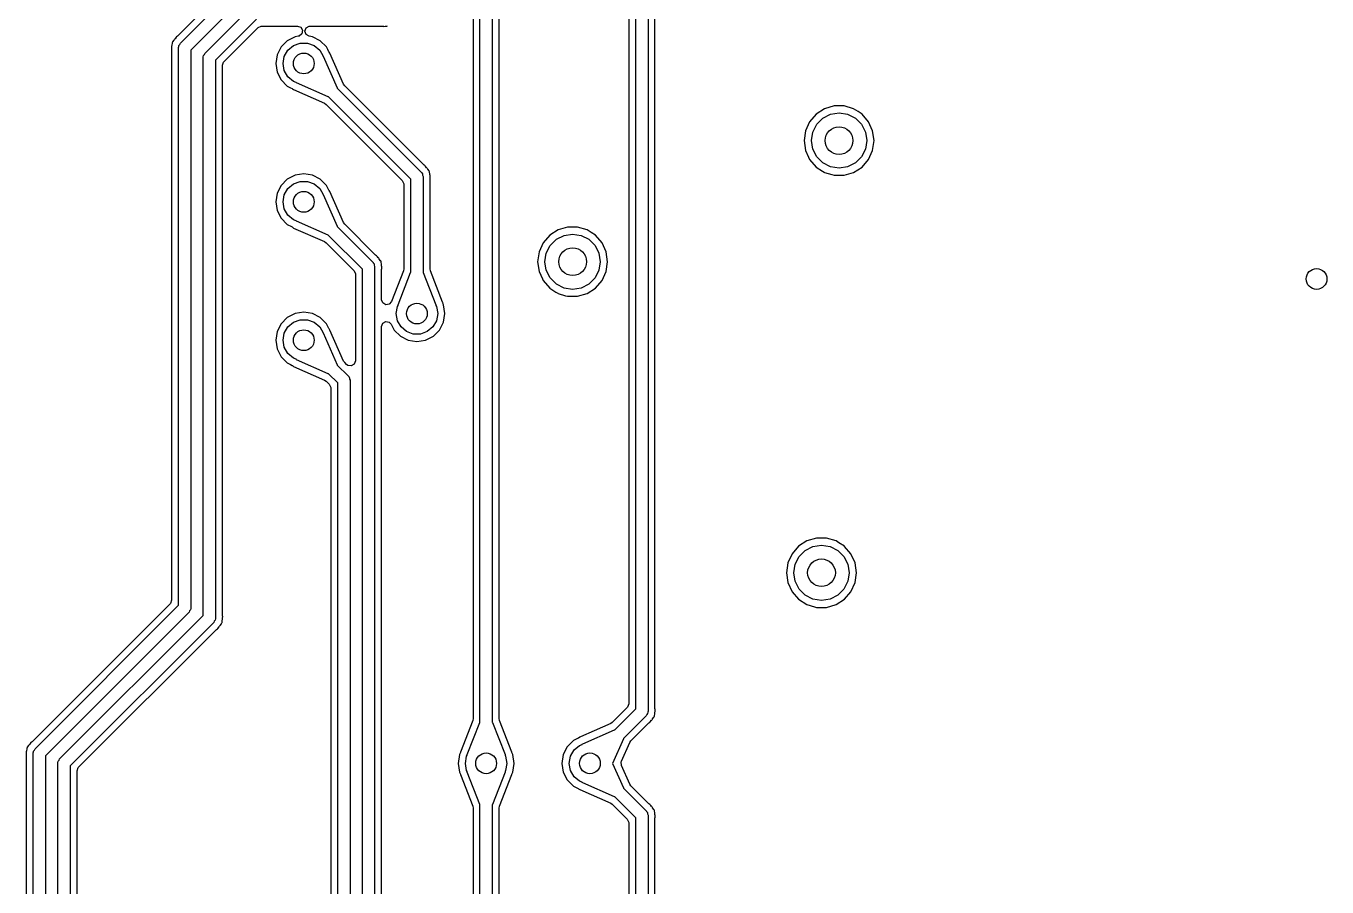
# Model space of a CAD drawing. Extents: x 107 to 211, y -135 to -72.
# Drawn here: x 134.35 to 153.15, y -97.29 to -84.84 of the extents above; entities that cross this region are included whole.
import ezdxf

# ---------------------------------------------------------------- set-up
doc = ezdxf.new("R2010")
doc.units = 0
doc.layers.add('BLACK', color=7, linetype='CONTINUOUS')

msp = doc.modelspace()

# ---------------------------------------------------------------- linework, layer by layer
at = {"layer": 'BLACK', "linetype": 'CONTINUOUS'}
for p, q in [((140.8106, -80.146489), (140.8106, -94.853508)), ((140.9111, -94.904436), (140.9111, -80.096681)), ((141.0889, -80.095563), (141.0889, -94.903318)), ((141.1894, -88.25), (141.1894, -80.14649)), ((143.0606, -81.013153), (143.0606, -94.640895)), ((143.1611, -94.713176), (143.1611, -80.940873)), ((143.3389, -80.904049), (143.3389, -94.75)), ((143.4394, -86.5), (143.4394, -80.9488)), ((137.334429, -84.197717), (136.542117, -84.990029)), ((136.581538, -85.092738), (137.437138, -84.237138)), ((137.536824, -84.3889), (136.7333, -85.192424)), ((136.937138, -85.240032), (137.584432, -84.592738)), ((137.684118, -84.7445), (137.0889, -85.339718)), ((137.211074, -85.359672), (137.704072, -84.866674)), ((137.704072, -84.866674), (137.749948, -84.845282)), ((137.749948, -84.845282), (137.756398, -84.845)), ((137.756398, -84.845), (138.27399, -84.845)), ((138.27399, -84.845), (138.321556, -84.862313)), ((138.338076, -84.956), (138.299299, -84.988537)), ((138.321556, -84.862313), (138.346866, -84.90615)), ((138.346866, -84.90615), (138.338076, -84.956)), ((138.382021, -84.920292), (138.398501, -84.87243)), ((138.400162, -84.967548), (138.382021, -84.920292)), ((138.398501, -84.87243), (138.44189, -84.84636)), ((138.444434, -84.992089), (138.400162, -84.967548)), ((138.44189, -84.84636), (138.45601, -84.845)), ((138.45601, -84.845), (139.499648, -84.845)), ((139.499648, -84.845), (139.518116, -84.848137)), ((139.518116, -84.848137), (139.522644, -84.848647)), ((139.522644, -84.848647), (139.522649, -84.848649)), ((139.522649, -84.848649), (139.542965, -84.84636)), ((139.542965, -84.84636), (139.552972, -84.845233)), ((139.552972, -84.845233), (139.557117, -84.845)), ((139.557117, -84.845), (139.565741, -84.845)), ((139.565741, -84.845), (139.574149, -84.84308)), ((136.454767, -85.147027), (136.451351, -85.177349)), ((136.455, -85.142882), (136.454767, -85.147027)), ((136.456919, -85.125844), (136.455, -85.134253)), ((136.455, -85.134253), (136.455, -85.142882)), ((136.457613, -85.121757), (136.456919, -85.125844)), ((136.46103, -85.091436), (136.457613, -85.121757)), ((136.462522, -85.087172), (136.46103, -85.091436)), ((136.467403, -85.075386), (136.462522, -85.087172)), ((136.469367, -85.071308), (136.467403, -85.075386)), ((136.488393, -85.047449), (136.469367, -85.071308)), ((136.490793, -85.044067), (136.488393, -85.047449)), ((136.49538, -85.036767), (136.490793, -85.044067)), ((136.495385, -85.036761), (136.49538, -85.036767)), ((136.50148, -85.030667), (136.495385, -85.036761)), ((136.504245, -85.027573), (136.50148, -85.030667)), ((136.523274, -85.003712), (136.504245, -85.027573)), ((136.526822, -85.000882), (136.523274, -85.003712)), ((136.542117, -84.990029), (136.526822, -85.000882)), ((136.5555, -85.1556), (136.556458, -85.150166)), ((136.5555, -93.215882), (136.5555, -85.1556)), ((136.555838, -85.147852), (136.557491, -85.144306)), ((136.556458, -85.150166), (136.555838, -85.147852)), ((136.557491, -85.144306), (136.560861, -85.125194)), ((136.560861, -85.125194), (136.573336, -85.110326)), ((136.573336, -85.110326), (136.581538, -85.092738)), ((138.036951, -85.146656), (137.979353, -85.259698)), ((138.126656, -85.056951), (138.036951, -85.146656)), ((138.239698, -84.999353), (138.126656, -85.056951)), ((138.135187, -85.192164), (138.215, -85.125192)), ((138.215, -85.125192), (138.312906, -85.089558)), ((138.285566, -84.992089), (138.239698, -84.999353)), ((138.299299, -84.988537), (138.285566, -84.992089)), ((138.312906, -85.089558), (138.417094, -85.089558)), ((138.417094, -85.089558), (138.515, -85.125192)), ((138.490301, -84.999353), (138.444434, -84.992089)), ((138.490302, -84.999353), (138.490301, -84.999353)), ((138.490304, -84.999354), (138.490302, -84.999353)), ((138.603342, -85.05695), (138.490304, -84.999354)), ((138.515, -85.125192), (138.594813, -85.192164)), ((138.69305, -85.146658), (138.603342, -85.05695)), ((138.711002, -85.181891), (138.69305, -85.146658)), ((136.451351, -85.177349), (136.451863, -85.181891)), ((136.451863, -85.181891), (136.455, -85.200351)), ((136.455, -85.200351), (136.455, -93.143601)), ((136.7333, -85.192424), (136.7333, -93.252706)), ((136.9111, -85.302894), (136.912058, -85.29746)), ((136.9111, -93.363176), (136.9111, -85.302894)), ((136.911438, -85.295146), (136.913091, -85.2916)), ((136.912058, -85.29746), (136.911438, -85.295146)), ((136.913091, -85.2916), (136.916461, -85.272488)), ((136.916461, -85.272488), (136.928936, -85.25762)), ((136.928936, -85.25762), (136.937138, -85.240032)), ((137.0889, -85.339718), (137.0889, -93.4)), ((137.979353, -85.259698), (137.959508, -85.385)), ((138.065, -85.385), (138.083092, -85.282394)), ((138.083092, -85.282394), (138.135187, -85.192164)), ((138.594813, -85.192164), (138.644746, -85.27865)), ((138.644746, -85.27865), (138.646764, -85.280629)), ((138.646764, -85.280629), (138.848893, -85.739073)), ((138.728226, -85.215695), (138.711002, -85.181891)), ((138.730767, -85.219952), (138.728226, -85.215695)), ((138.743296, -85.238063), (138.730767, -85.219952)), ((138.743297, -85.238066), (138.743296, -85.238063)), ((138.743298, -85.238067), (138.743297, -85.238066)), ((138.940678, -85.685739), (138.743298, -85.238067)), ((137.1894, -85.411998), (137.206713, -85.364432)), ((137.1894, -93.355248), (137.1894, -85.411998)), ((137.206713, -85.364432), (137.211074, -85.359672)), ((137.959508, -85.385), (137.979353, -85.510301)), ((137.979353, -85.510301), (137.979353, -85.510302)), ((137.979353, -85.510302), (137.979354, -85.510304)), ((137.979354, -85.510304), (138.03695, -85.623342)), ((138.083092, -85.487606), (138.065, -85.385)), ((138.135187, -85.577836), (138.083092, -85.487606)), ((138.03695, -85.623342), (138.126658, -85.71305)), ((138.126658, -85.71305), (138.175129, -85.737747)), ((138.215, -85.644808), (138.135187, -85.577836)), ((138.254451, -85.659166), (138.215, -85.644808)), ((138.254441, -85.66029), (138.254451, -85.659166)), ((138.260629, -85.666764), (138.254441, -85.66029)), ((138.719073, -85.868893), (138.260629, -85.666764)), ((138.956061, -85.708209), (138.940678, -85.685739)), ((140.10228, -86.854428), (138.956061, -85.708209)), ((138.175129, -85.737747), (138.196602, -85.748688)), ((138.196602, -85.748688), (138.201056, -85.751367)), ((138.201056, -85.751367), (138.218063, -85.763296)), ((138.218063, -85.763296), (138.218066, -85.763297)), ((138.218066, -85.763297), (138.218067, -85.763298)), ((138.218067, -85.763298), (138.665739, -85.960678)), ((138.723793, -85.869887), (138.719073, -85.868893)), ((138.724054, -85.869778), (138.723793, -85.869887)), ((139.9111, -87.056824), (138.724054, -85.869778)), ((138.848893, -85.739073), (138.848987, -85.743263)), ((138.848987, -85.743263), (140.062862, -86.957138)), ((138.665739, -85.960678), (138.688209, -85.976061)), ((138.688209, -85.976061), (139.788926, -87.076778)), ((145.889945, -86.040047), (145.768875, -86.117855)), ((145.889949, -86.040046), (145.889945, -86.040047)), ((146.028036, -85.9995), (145.889949, -86.040046)), ((146.028039, -85.9995), (146.028036, -85.9995)), ((146.171961, -85.9995), (146.028039, -85.9995)), ((146.171964, -85.9995), (146.171961, -85.9995)), ((146.31005, -86.040046), (146.171964, -85.9995)), ((146.310054, -86.040047), (146.31005, -86.040046)), ((146.374182, -86.08126), (146.310054, -86.040047)), ((146.431128, -86.117857), (146.374182, -86.08126)), ((145.674623, -86.226626), (145.614834, -86.357545)), ((145.768868, -86.11786), (145.674623, -86.226626)), ((145.719577, -86.376393), (145.776393, -86.264886)), ((145.768875, -86.117855), (145.768868, -86.11786)), ((145.776393, -86.264886), (145.864886, -86.176393)), ((145.864886, -86.176393), (145.976393, -86.119577)), ((145.976393, -86.119577), (146.1, -86.1)), ((146.1, -86.1), (146.223607, -86.119577)), ((146.223607, -86.119577), (146.335114, -86.176393)), ((146.335114, -86.176393), (146.423607, -86.264886)), ((146.423607, -86.264886), (146.480423, -86.376393)), ((146.525377, -86.226627), (146.431128, -86.117857)), ((146.585165, -86.357543), (146.525377, -86.226627)), ((145.614834, -86.357545), (145.594353, -86.5)), ((145.7, -86.5), (145.719577, -86.376393)), ((146.480423, -86.376393), (146.5, -86.5)), ((146.605647, -86.5), (146.585165, -86.357543)), ((143.4394, -92.745951), (143.4394, -86.5)), ((145.594353, -86.5), (145.614834, -86.642454)), ((145.614834, -86.642454), (145.614834, -86.642455)), ((145.614834, -86.642455), (145.614835, -86.642457)), ((145.614835, -86.642457), (145.659664, -86.740617)), ((145.719577, -86.623607), (145.7, -86.5)), ((145.776393, -86.735114), (145.719577, -86.623607)), ((146.480423, -86.623607), (146.423607, -86.735114)), ((146.5, -86.5), (146.480423, -86.623607)), ((146.525377, -86.773373), (146.585165, -86.642457)), ((146.585165, -86.642457), (146.605647, -86.5)), ((145.659664, -86.740617), (145.674623, -86.773373)), ((145.674623, -86.773373), (145.768868, -86.882139)), ((145.864886, -86.823607), (145.776393, -86.735114)), ((145.976393, -86.880423), (145.864886, -86.823607)), ((146.335114, -86.823607), (146.223607, -86.880423)), ((146.423607, -86.735114), (146.335114, -86.823607)), ((146.431128, -86.882143), (146.525377, -86.773373)), ((138.22005, -87.009364), (138.126656, -87.056951)), ((138.239696, -86.999354), (138.22005, -87.009364)), ((138.239698, -86.999353), (138.239696, -86.999353)), ((138.239696, -86.999353), (138.239696, -86.999354)), ((138.365, -86.979508), (138.239698, -86.999353)), ((138.490301, -86.999353), (138.365, -86.979508)), ((138.490302, -86.999353), (138.490301, -86.999353)), ((138.490304, -86.999354), (138.490302, -86.999353)), ((138.603342, -87.05695), (138.490304, -86.999354)), ((140.062862, -86.957138), (140.066027, -86.961658)), ((140.066027, -86.961658), (140.068101, -86.962856)), ((140.068101, -86.962856), (140.069438, -86.966529)), ((140.069438, -86.966529), (140.080571, -86.982429)), ((140.080571, -86.982429), (140.082262, -87.001764)), ((140.082262, -87.001764), (140.0889, -87.02)), ((140.0889, -87.02), (140.0889, -88.403318)), ((140.117578, -86.865283), (140.10228, -86.854428)), ((140.121123, -86.86811), (140.117578, -86.865283)), ((140.121125, -86.868112), (140.121123, -86.86811)), ((140.121126, -86.868113), (140.121125, -86.868112)), ((140.130027, -86.879275), (140.121126, -86.868113)), ((140.140152, -86.89197), (140.130027, -86.879275)), ((140.142917, -86.895064), (140.140152, -86.89197)), ((140.149013, -86.90116), (140.142917, -86.895064)), ((140.149017, -86.901166), (140.149013, -86.90116)), ((140.153602, -86.908463), (140.149017, -86.901166)), ((140.156004, -86.911848), (140.153602, -86.908463)), ((140.175032, -86.935709), (140.156004, -86.911848)), ((140.175032, -86.935712), (140.175032, -86.935709)), ((140.177016, -86.939831), (140.175032, -86.935712)), ((140.181863, -86.951534), (140.177016, -86.939831)), ((140.183367, -86.955833), (140.181863, -86.951534)), ((140.183369, -86.955836), (140.183367, -86.955833)), ((140.186036, -86.979508), (140.183369, -86.955836)), ((140.186785, -86.986157), (140.186036, -86.979508)), ((140.187478, -86.990241), (140.186785, -86.986157)), ((140.188677, -86.995494), (140.187478, -86.990241)), ((140.1894, -86.998657), (140.188677, -86.995494)), ((140.1894, -87.007282), (140.1894, -86.998657)), ((140.189633, -87.011427), (140.1894, -87.007282)), ((140.191072, -87.024209), (140.189633, -87.011427)), ((140.193049, -87.041751), (140.191072, -87.024209)), ((145.768868, -86.882139), (145.768869, -86.88214)), ((145.768869, -86.88214), (145.768872, -86.882143)), ((145.768872, -86.882143), (145.861474, -86.941654)), ((145.861474, -86.941654), (145.88354, -86.955836)), ((145.88354, -86.955836), (145.889947, -86.959953)), ((145.889947, -86.959953), (145.993144, -86.990254)), ((146.1, -86.9), (145.976393, -86.880423)), ((145.993144, -86.990254), (146.028035, -87.000499)), ((146.028035, -87.000499), (146.028037, -87.0005)), ((146.028037, -87.0005), (146.028039, -87.0005)), ((146.028039, -87.0005), (146.171963, -87.0005)), ((146.223607, -86.880423), (146.1, -86.9)), ((146.171963, -87.0005), (146.171964, -87.000499)), ((146.171964, -87.000499), (146.310053, -86.959953)), ((146.310053, -86.959953), (146.431128, -86.882143)), ((138.036951, -87.146656), (137.979353, -87.259698)), ((138.126656, -87.056951), (138.036951, -87.146656)), ((138.083092, -87.282394), (138.135187, -87.192164)), ((138.135187, -87.192164), (138.215, -87.125192)), ((138.215, -87.125192), (138.312906, -87.089558)), ((138.312906, -87.089558), (138.417094, -87.089558)), ((138.417094, -87.089558), (138.515, -87.125192)), ((138.515, -87.125192), (138.594813, -87.192164)), ((138.594813, -87.192164), (138.644746, -87.27865)), ((138.69305, -87.146658), (138.603342, -87.05695)), ((138.728226, -87.215695), (138.69305, -87.146658)), ((138.730767, -87.219952), (138.728226, -87.215695)), ((138.743296, -87.238063), (138.730767, -87.219952)), ((139.788926, -87.076778), (139.810318, -87.122654)), ((139.810318, -87.122654), (139.8106, -87.129104)), ((139.8106, -87.129104), (139.8106, -88.353508)), ((139.9111, -88.404436), (139.9111, -87.056824)), ((140.1894, -87.064751), (140.192536, -87.046291)), ((140.1894, -88.353509), (140.1894, -87.064751)), ((140.192536, -87.046291), (140.193047, -87.041756)), ((140.193047, -87.041756), (140.193049, -87.041751)), ((137.979353, -87.259698), (137.959508, -87.385)), ((137.959508, -87.385), (137.979353, -87.510301)), ((138.065, -87.385), (138.083092, -87.282394)), ((138.083092, -87.487606), (138.065, -87.385)), ((138.644746, -87.27865), (138.646764, -87.280629)), ((138.646764, -87.280629), (138.848893, -87.739073)), ((138.743297, -87.238066), (138.743296, -87.238063)), ((138.743298, -87.238067), (138.743297, -87.238066)), ((138.940678, -87.685739), (138.743298, -87.238067)), ((137.979353, -87.510301), (137.979353, -87.510302)), ((137.979353, -87.510302), (137.979354, -87.510304)), ((137.979354, -87.510304), (138.03695, -87.623342)), ((138.135187, -87.577836), (138.083092, -87.487606)), ((138.215, -87.644808), (138.135187, -87.577836)), ((138.03695, -87.623342), (138.126658, -87.71305)), ((138.126658, -87.71305), (138.185972, -87.743271)), ((138.185972, -87.743271), (138.196602, -87.748688)), ((138.196602, -87.748688), (138.201056, -87.751367)), ((138.201056, -87.751367), (138.218063, -87.763296)), ((138.254451, -87.659166), (138.215, -87.644808)), ((138.218063, -87.763296), (138.218066, -87.763297)), ((138.218066, -87.763297), (138.218067, -87.763298)), ((138.218067, -87.763298), (138.665739, -87.960678)), ((138.254441, -87.66029), (138.254451, -87.659166)), ((138.260629, -87.666764), (138.254441, -87.66029)), ((138.719073, -87.868893), (138.260629, -87.666764)), ((138.848893, -87.739073), (138.848987, -87.743263)), ((138.848987, -87.743263), (139.362862, -88.257138)), ((138.956061, -87.708209), (138.940678, -87.685739)), ((139.40228, -88.154428), (138.956061, -87.708209)), ((142.178036, -87.7495), (142.039949, -87.790046)), ((142.178039, -87.7495), (142.178036, -87.7495)), ((142.321961, -87.7495), (142.178039, -87.7495)), ((142.321964, -87.7495), (142.321961, -87.7495)), ((142.46005, -87.790046), (142.321964, -87.7495)), ((138.665739, -87.960678), (138.688209, -87.976061)), ((138.688209, -87.976061), (139.088926, -88.376778)), ((138.723793, -87.869887), (138.719073, -87.868893)), ((138.724054, -87.869778), (138.723793, -87.869887)), ((139.2111, -88.356824), (138.724054, -87.869778)), ((141.824623, -87.976626), (141.764834, -88.107545)), ((141.918868, -87.86786), (141.824623, -87.976626)), ((141.918875, -87.867855), (141.918868, -87.86786)), ((142.039945, -87.790047), (141.918875, -87.867855)), ((141.926393, -88.014886), (142.014886, -87.926393)), ((142.014886, -87.926393), (142.126393, -87.869577)), ((142.039949, -87.790046), (142.039945, -87.790047)), ((142.126393, -87.869577), (142.25, -87.85)), ((142.25, -87.85), (142.373607, -87.869577)), ((142.373607, -87.869577), (142.485114, -87.926393)), ((142.460054, -87.790047), (142.46005, -87.790046)), ((142.517606, -87.827034), (142.460054, -87.790047)), ((142.485114, -87.926393), (142.573607, -88.014886)), ((142.581128, -87.867857), (142.517606, -87.827034)), ((142.675377, -87.976627), (142.581128, -87.867857)), ((142.735165, -88.107543), (142.675377, -87.976627)), ((139.417578, -88.165283), (139.40228, -88.154428)), ((139.421123, -88.16811), (139.417578, -88.165283)), ((141.764834, -88.107545), (141.744353, -88.25)), ((141.85, -88.25), (141.869577, -88.126393)), ((141.869577, -88.126393), (141.926393, -88.014886)), ((142.573607, -88.014886), (142.630423, -88.126393)), ((142.630423, -88.126393), (142.65, -88.25)), ((142.755647, -88.25), (142.735165, -88.107543)), ((139.362862, -88.257138), (139.366027, -88.261659)), ((139.366027, -88.261659), (139.368101, -88.262856)), ((139.368101, -88.262856), (139.369437, -88.266529)), ((139.369437, -88.266529), (139.380572, -88.28243)), ((139.380572, -88.28243), (139.382263, -88.301766)), ((139.382263, -88.301766), (139.3889, -88.32)), ((139.3889, -88.32), (139.3889, -104.263176)), ((139.421125, -88.168112), (139.421123, -88.16811)), ((139.421126, -88.168113), (139.421125, -88.168112)), ((139.430027, -88.179275), (139.421126, -88.168113)), ((139.440152, -88.19197), (139.430027, -88.179275)), ((139.442917, -88.195064), (139.440152, -88.19197)), ((139.449014, -88.201161), (139.442917, -88.195064)), ((139.449018, -88.201167), (139.449014, -88.201161)), ((139.453603, -88.208464), (139.449018, -88.201167)), ((139.456005, -88.21185), (139.453603, -88.208464)), ((139.475032, -88.235709), (139.456005, -88.21185)), ((139.475032, -88.23571), (139.475032, -88.235709)), ((139.477015, -88.239828), (139.475032, -88.23571)), ((139.481858, -88.251522), (139.477015, -88.239828)), ((139.483367, -88.255834), (139.481858, -88.251522)), ((139.483369, -88.255837), (139.483367, -88.255834)), ((139.486785, -88.286159), (139.483369, -88.255837)), ((139.487479, -88.290244), (139.486785, -88.286159)), ((139.4894, -88.298659), (139.487479, -88.290244)), ((139.4894, -88.307276), (139.4894, -88.298659)), ((139.489633, -88.311422), (139.4894, -88.307276)), ((139.4894, -88.364756), (139.492539, -88.346283)), ((139.490836, -88.322107), (139.489633, -88.311422)), ((139.49305, -88.341752), (139.490836, -88.322107)), ((139.492539, -88.346283), (139.493048, -88.341756)), ((139.493048, -88.341756), (139.49305, -88.341752)), ((139.8106, -88.353508), (139.805589, -88.380277)), ((140.194411, -88.380278), (140.1894, -88.353509)), ((141.1894, -94.853509), (141.1894, -88.25)), ((141.744353, -88.25), (141.764834, -88.392454)), ((141.869577, -88.373607), (141.85, -88.25)), ((142.65, -88.25), (142.630423, -88.373607)), ((142.735165, -88.392457), (142.755647, -88.25)), ((139.088926, -88.376778), (139.110318, -88.422654)), ((139.110318, -88.422654), (139.1106, -88.429104)), ((139.1106, -88.429104), (139.1106, -89.684096)), ((139.2111, -104.3), (139.2111, -88.356824)), ((139.4894, -88.79988), (139.4894, -88.364756)), ((139.805589, -88.380277), (139.632389, -88.826649)), ((139.726961, -88.874563), (139.908202, -88.407468)), ((139.908202, -88.407468), (139.9111, -88.404436)), ((140.0889, -88.403318), (140.089163, -88.403427)), ((140.089163, -88.403427), (140.091798, -88.407468)), ((140.091798, -88.407468), (140.273038, -88.874563)), ((140.371393, -88.8364), (140.194411, -88.380278)), ((141.764834, -88.392454), (141.764834, -88.392455)), ((141.764834, -88.392455), (141.764835, -88.392457)), ((141.764835, -88.392457), (141.813948, -88.499998)), ((141.813948, -88.499998), (141.824623, -88.523373)), ((141.824623, -88.523373), (141.918868, -88.632139)), ((141.926393, -88.485114), (141.869577, -88.373607)), ((142.014886, -88.573607), (141.926393, -88.485114)), ((142.573607, -88.485114), (142.485114, -88.573607)), ((142.630423, -88.373607), (142.573607, -88.485114)), ((142.581128, -88.632143), (142.675377, -88.523373)), ((142.675377, -88.523373), (142.735165, -88.392457)), ((141.918868, -88.632139), (141.918869, -88.63214)), ((141.918869, -88.63214), (141.918872, -88.632143)), ((141.918872, -88.632143), (142.006215, -88.688275)), ((142.006215, -88.688275), (142.033576, -88.705859)), ((142.126393, -88.630423), (142.014886, -88.573607)), ((142.033576, -88.705859), (142.039947, -88.709953)), ((142.039947, -88.709953), (142.146403, -88.741211)), ((142.25, -88.65), (142.126393, -88.630423)), ((142.373607, -88.630423), (142.25, -88.65)), ((142.321964, -88.750499), (142.460053, -88.709953)), ((142.485114, -88.573607), (142.373607, -88.630423)), ((142.460053, -88.709953), (142.581128, -88.632143)), ((139.505723, -88.846242), (139.4894, -88.79988)), ((139.549018, -88.872469), (139.505723, -88.846242)), ((139.599042, -88.864731), (139.549018, -88.872469)), ((139.632389, -88.826649), (139.599042, -88.864731)), ((139.7, -89), (139.718092, -88.897394)), ((139.718092, -88.897394), (139.727032, -88.881908)), ((139.727032, -88.881908), (139.726961, -88.874563)), ((140.273038, -88.874563), (140.272875, -88.88175)), ((140.272875, -88.88175), (140.281908, -88.897394)), ((140.281908, -88.897394), (140.3, -89)), ((140.37224, -88.841225), (140.371393, -88.8364)), ((140.379191, -88.862027), (140.37224, -88.841225)), ((140.385646, -88.874696), (140.379191, -88.862027)), ((140.405492, -89), (140.385646, -88.874696)), ((142.146403, -88.741211), (142.178035, -88.750499)), ((142.178035, -88.750499), (142.178037, -88.7505)), ((142.178037, -88.7505), (142.178039, -88.7505)), ((142.178039, -88.7505), (142.321963, -88.7505)), ((142.321963, -88.7505), (142.321964, -88.750499)), ((138.126656, -89.056951), (138.036951, -89.146656)), ((138.239698, -88.999353), (138.126656, -89.056951)), ((138.215, -89.125192), (138.312906, -89.089558)), ((138.365, -88.979508), (138.239698, -88.999353)), ((138.312906, -89.089558), (138.417094, -89.089558)), ((138.490301, -88.999353), (138.365, -88.979508)), ((138.417094, -89.089558), (138.515, -89.125192)), ((138.490302, -88.999353), (138.490301, -88.999353)), ((138.490304, -88.999354), (138.490302, -88.999353)), ((138.603342, -89.05695), (138.490304, -88.999354)), ((138.69305, -89.146658), (138.603342, -89.05695)), ((139.718092, -89.102606), (139.7, -89)), ((139.770187, -89.192836), (139.718092, -89.102606)), ((140.281908, -89.102606), (140.229813, -89.192836)), ((140.3, -89), (140.281908, -89.102606)), ((140.385646, -89.125304), (140.405492, -89)), ((137.979353, -89.259698), (137.959508, -89.385)), ((138.036951, -89.146656), (137.979353, -89.259698)), ((138.065, -89.385), (138.083092, -89.282394)), ((138.083092, -89.282394), (138.135187, -89.192164)), ((138.135187, -89.192164), (138.215, -89.125192)), ((138.515, -89.125192), (138.594813, -89.192164)), ((138.594813, -89.192164), (138.644746, -89.27865)), ((138.644746, -89.27865), (138.646764, -89.280629)), ((138.646764, -89.280629), (138.848893, -89.739073)), ((138.714267, -89.188299), (138.69305, -89.146658)), ((138.728226, -89.215695), (138.714267, -89.188299)), ((138.730767, -89.219952), (138.728226, -89.215695)), ((138.743296, -89.238063), (138.730767, -89.219952)), ((138.743297, -89.238066), (138.743296, -89.238063)), ((138.743298, -89.238067), (138.743297, -89.238066)), ((138.940678, -89.685739), (138.743298, -89.238067)), ((139.4894, -89.188299), (139.506713, -89.140733)), ((139.4894, -100.4), (139.4894, -89.188299)), ((139.506713, -89.140733), (139.55055, -89.115423)), ((139.55055, -89.115423), (139.6004, -89.124213)), ((139.6004, -89.124213), (139.629333, -89.154701)), ((139.629333, -89.154701), (139.67195, -89.238342)), ((139.67195, -89.238342), (139.761658, -89.32805)), ((139.85, -89.259808), (139.770187, -89.192836)), ((139.947906, -89.295442), (139.85, -89.259808)), ((140.15, -89.259808), (140.052094, -89.295442)), ((140.229813, -89.192836), (140.15, -89.259808)), ((140.238342, -89.32805), (140.32805, -89.238342)), ((140.32805, -89.238342), (140.385646, -89.125304)), ((137.959508, -89.385), (137.979353, -89.510301)), ((138.083092, -89.487606), (138.065, -89.385)), ((139.761658, -89.32805), (139.874696, -89.385646)), ((139.874696, -89.385646), (140, -89.405492)), ((140.052094, -89.295442), (139.947906, -89.295442)), ((140, -89.405492), (140.125304, -89.385646)), ((140.125304, -89.385646), (140.238342, -89.32805)), ((137.979353, -89.510301), (137.979353, -89.510302)), ((137.979353, -89.510302), (137.979354, -89.510304)), ((137.979354, -89.510304), (138.03695, -89.623342)), ((138.03695, -89.623342), (138.126658, -89.71305)), ((138.135187, -89.577836), (138.083092, -89.487606)), ((138.215, -89.644808), (138.135187, -89.577836)), ((138.254451, -89.659166), (138.215, -89.644808)), ((138.254441, -89.66029), (138.254451, -89.659166)), ((138.260629, -89.666764), (138.254441, -89.66029)), ((138.719073, -89.868893), (138.260629, -89.666764)), ((138.126658, -89.71305), (138.172529, -89.736422)), ((138.172529, -89.736422), (138.196602, -89.748688)), ((138.196602, -89.748688), (138.201056, -89.751367)), ((138.201056, -89.751367), (138.218063, -89.763296)), ((138.218063, -89.763296), (138.218066, -89.763297)), ((138.218066, -89.763297), (138.218067, -89.763298)), ((138.218067, -89.763298), (138.665739, -89.960678)), ((138.848893, -89.739073), (138.848987, -89.743263)), ((138.848987, -89.743263), (139.007262, -89.901538)), ((138.956061, -89.708209), (138.940678, -89.685739)), ((138.984274, -89.736422), (138.956061, -89.708209)), ((138.9996, -89.748182), (138.984274, -89.736422)), ((139.04945, -89.756972), (138.9996, -89.748182)), ((139.093287, -89.731662), (139.04945, -89.756972)), ((139.1106, -89.684096), (139.093287, -89.731662)), ((138.665739, -89.960678), (138.688209, -89.976061)), ((138.688209, -89.976061), (138.733326, -90.021178)), ((138.723793, -89.869887), (138.719073, -89.868893)), ((138.724054, -89.869778), (138.723793, -89.869887)), ((138.8555, -90.001224), (138.724054, -89.869778)), ((138.733326, -90.021178), (138.754718, -90.067054)), ((138.8555, -119.9444), (138.8555, -90.001224)), ((139.007262, -89.901538), (139.010427, -89.906058)), ((139.010427, -89.906058), (139.012501, -89.907256)), ((139.012501, -89.907256), (139.013838, -89.910929)), ((139.013838, -89.910929), (139.024971, -89.926829)), ((139.024971, -89.926829), (139.026662, -89.946164)), ((139.026662, -89.946164), (139.0333, -89.9644)), ((139.0333, -89.9644), (139.0333, -119.907576)), ((138.754718, -90.067054), (138.755, -90.073504)), ((138.755, -90.073504), (138.755, -119.899648)), ((145.635896, -92.285998), (145.514826, -92.363806)), ((145.6359, -92.285997), (145.635896, -92.285998)), ((145.773987, -92.245451), (145.6359, -92.285997)), ((145.77399, -92.245451), (145.773987, -92.245451)), ((145.917912, -92.245451), (145.77399, -92.245451)), ((145.917915, -92.245451), (145.917912, -92.245451)), ((146.056001, -92.285997), (145.917915, -92.245451)), ((146.056005, -92.285998), (146.056001, -92.285997)), ((146.095255, -92.311223), (146.056005, -92.285998)), ((145.420574, -92.472577), (145.360785, -92.603496)), ((145.514819, -92.363811), (145.420574, -92.472577)), ((145.514826, -92.363806), (145.514819, -92.363811)), ((145.522344, -92.510837), (145.610837, -92.422344)), ((145.610837, -92.422344), (145.722344, -92.365528)), ((145.722344, -92.365528), (145.845951, -92.345951)), ((145.845951, -92.345951), (145.969558, -92.365528)), ((145.969558, -92.365528), (146.081065, -92.422344)), ((146.081065, -92.422344), (146.169558, -92.510837)), ((146.177079, -92.363808), (146.095255, -92.311223)), ((146.17708, -92.36381), (146.177079, -92.363808)), ((146.177082, -92.363811), (146.17708, -92.36381)), ((146.18059, -92.36786), (146.177082, -92.363811)), ((146.271328, -92.472578), (146.18059, -92.36786)), ((146.331116, -92.603494), (146.271328, -92.472578)), ((145.360785, -92.603496), (145.340304, -92.745951)), ((145.445951, -92.745951), (145.465528, -92.622344)), ((145.465528, -92.622344), (145.522344, -92.510837)), ((146.169558, -92.510837), (146.226374, -92.622344)), ((146.226374, -92.622344), (146.245951, -92.745951)), ((146.351598, -92.745951), (146.331116, -92.603494)), ((143.4394, -94.705248), (143.4394, -92.745951)), ((145.340304, -92.745951), (145.360785, -92.888405)), ((145.465528, -92.869558), (145.445951, -92.745951)), ((146.245951, -92.745951), (146.226374, -92.869558)), ((146.331116, -92.888408), (146.351598, -92.745951)), ((145.360785, -92.888405), (145.360785, -92.888406)), ((145.360785, -92.888406), (145.360786, -92.888408)), ((145.360786, -92.888408), (145.420574, -93.019324)), ((145.420574, -93.019324), (145.514819, -93.12809)), ((145.522344, -92.981065), (145.465528, -92.869558)), ((145.610837, -93.069558), (145.522344, -92.981065)), ((146.169558, -92.981065), (146.081065, -93.069558)), ((146.226374, -92.869558), (146.169558, -92.981065)), ((146.177079, -93.128094), (146.271328, -93.019324)), ((146.271328, -93.019324), (146.331116, -92.888408)), ((136.433326, -93.195927), (134.442117, -95.187135)), ((134.481538, -95.289844), (136.5555, -93.215882)), ((136.437687, -93.191167), (136.433326, -93.195927)), ((136.455, -93.143601), (136.437687, -93.191167)), ((145.514819, -93.12809), (145.51482, -93.128091)), ((145.51482, -93.128091), (145.514823, -93.128094)), ((145.514823, -93.128094), (145.635898, -93.205904)), ((145.722344, -93.126374), (145.610837, -93.069558)), ((145.635898, -93.205904), (145.742354, -93.237162)), ((145.845951, -93.145951), (145.722344, -93.126374)), ((145.742354, -93.237162), (145.773986, -93.24645)), ((145.969558, -93.126374), (145.845951, -93.145951)), ((145.917915, -93.24645), (146.056004, -93.205904)), ((146.081065, -93.069558), (145.969558, -93.126374)), ((146.056004, -93.205904), (146.177079, -93.128094)), ((136.707261, -93.315568), (134.6333, -95.389529)), ((134.837138, -95.437138), (136.9111, -93.363176)), ((136.715461, -93.297982), (136.707261, -93.315568)), ((136.727939, -93.283112), (136.715461, -93.297982)), ((136.731309, -93.263995), (136.727939, -93.283112)), ((136.732961, -93.260454), (136.731309, -93.263995)), ((136.7333, -93.252706), (136.732341, -93.258142)), ((136.732341, -93.258142), (136.732961, -93.260454)), ((137.086909, -93.411289), (137.083539, -93.430406)), ((137.088561, -93.407748), (137.086909, -93.411289)), ((137.0889, -93.4), (137.087941, -93.405436)), ((137.087941, -93.405436), (137.088561, -93.407748)), ((137.187481, -93.429748), (137.1894, -93.42134)), ((137.192537, -93.373716), (137.1894, -93.355248)), ((137.1894, -93.412716), (137.189633, -93.40857)), ((137.1894, -93.42134), (137.1894, -93.412716)), ((137.189633, -93.40857), (137.190484, -93.401012)), ((137.190484, -93.401012), (137.193049, -93.378249)), ((137.193047, -93.378244), (137.192537, -93.373716)), ((137.193049, -93.378249), (137.193047, -93.378244)), ((145.773986, -93.24645), (145.773988, -93.246451)), ((145.773988, -93.246451), (145.77399, -93.246451)), ((145.77399, -93.246451), (145.917914, -93.246451)), ((145.917914, -93.246451), (145.917915, -93.24645)), ((137.062861, -93.462862), (134.9889, -95.536823)), ((135.111063, -95.556788), (137.102282, -93.565568)), ((137.071061, -93.445276), (137.062861, -93.462862)), ((137.083539, -93.430406), (137.071061, -93.445276)), ((137.102282, -93.565568), (137.117557, -93.554732)), ((137.117557, -93.554732), (137.121122, -93.551888)), ((137.121122, -93.551888), (137.121126, -93.551887)), ((137.121126, -93.551887), (137.140162, -93.528014)), ((137.140162, -93.528014), (137.142902, -93.524948)), ((137.142902, -93.524948), (137.149016, -93.518836)), ((137.149016, -93.518836), (137.153607, -93.511527)), ((137.153607, -93.511527), (137.155998, -93.508156)), ((137.155998, -93.508156), (137.175032, -93.484291)), ((137.175032, -93.484288), (137.177015, -93.48017)), ((137.175032, -93.484291), (137.175032, -93.484288)), ((137.177015, -93.48017), (137.181862, -93.46847)), ((137.181862, -93.46847), (137.183368, -93.464166)), ((137.183368, -93.464165), (137.183369, -93.464164)), ((137.183368, -93.464166), (137.183368, -93.464165)), ((137.183369, -93.464164), (137.186785, -93.433839)), ((137.186785, -93.433839), (137.187481, -93.429748)), ((143.038926, -94.693221), (142.823211, -94.908935)), ((142.858265, -95.01601), (143.1611, -94.713176)), ((143.043287, -94.688461), (143.038926, -94.693221)), ((143.0606, -94.640895), (143.043287, -94.688461)), ((143.442537, -94.723716), (143.4394, -94.705248)), ((143.440484, -94.751012), (143.443049, -94.728249)), ((143.443047, -94.728244), (143.442537, -94.723716)), ((143.443049, -94.728249), (143.443047, -94.728244)), ((140.805589, -94.880277), (140.628606, -95.336397)), ((140.726961, -95.374563), (140.908202, -94.907468)), ((140.8106, -94.853508), (140.805589, -94.880277)), ((140.908202, -94.907468), (140.9111, -94.904436)), ((141.0889, -94.903318), (141.089163, -94.903427)), ((141.089163, -94.903427), (141.091798, -94.907468)), ((141.091798, -94.907468), (141.273038, -95.374563)), ((141.194411, -94.880278), (141.1894, -94.853509)), ((141.371393, -95.3364), (141.194411, -94.880278)), ((142.800739, -94.92432), (142.5603, -95.030331)), ((142.823211, -94.908935), (142.800739, -94.92432)), ((143.312862, -94.812862), (142.984778, -95.140945)), ((143.091058, -95.176792), (143.352282, -94.915568)), ((143.321062, -94.795274), (143.312862, -94.812862)), ((143.333539, -94.780406), (143.321062, -94.795274)), ((143.336909, -94.761289), (143.333539, -94.780406)), ((143.338561, -94.757748), (143.336909, -94.761289)), ((143.3389, -94.75), (143.337941, -94.755436)), ((143.337941, -94.755436), (143.338561, -94.757748)), ((143.352282, -94.915568), (143.367557, -94.904732)), ((143.367557, -94.904732), (143.371122, -94.901888)), ((143.371122, -94.901888), (143.371126, -94.901887)), ((143.371126, -94.901887), (143.390162, -94.878014)), ((143.390162, -94.878014), (143.392902, -94.874948)), ((143.392902, -94.874948), (143.399016, -94.868836)), ((143.399016, -94.868836), (143.403607, -94.861527)), ((143.403607, -94.861527), (143.405998, -94.858156)), ((143.405998, -94.858156), (143.425032, -94.834291)), ((143.425032, -94.834288), (143.427015, -94.83017)), ((143.425032, -94.834291), (143.425032, -94.834288)), ((143.427015, -94.83017), (143.431862, -94.81847)), ((143.431862, -94.81847), (143.433368, -94.814166)), ((143.433368, -94.814165), (143.433369, -94.814164)), ((143.433368, -94.814166), (143.433368, -94.814165)), ((143.433369, -94.814164), (143.436785, -94.783839)), ((143.436785, -94.783839), (143.437481, -94.779748)), ((143.437481, -94.779748), (143.4394, -94.77134)), ((143.4394, -94.762716), (143.439633, -94.75857)), ((143.4394, -94.77134), (143.4394, -94.762716)), ((143.439633, -94.75857), (143.440484, -94.751012)), ((142.362832, -95.117396), (142.353063, -95.121703)), ((142.5603, -95.030331), (142.362832, -95.117396)), ((142.395627, -95.218236), (142.854073, -95.016105)), ((142.854073, -95.016105), (142.858265, -95.01601)), ((134.36103, -95.288542), (134.357613, -95.318863)), ((134.362522, -95.284278), (134.36103, -95.288542)), ((134.367403, -95.272492), (134.362522, -95.284278)), ((134.369367, -95.268414), (134.367403, -95.272492)), ((134.388393, -95.244555), (134.369367, -95.268414)), ((134.390793, -95.241173), (134.388393, -95.244555)), ((134.39538, -95.233873), (134.390793, -95.241173)), ((134.395385, -95.233867), (134.39538, -95.233873)), ((134.40148, -95.227773), (134.395385, -95.233867)), ((134.404245, -95.224679), (134.40148, -95.227773)), ((134.423274, -95.200818), (134.404245, -95.224679)), ((134.426822, -95.197988), (134.423274, -95.200818)), ((134.442117, -95.187135), (134.426822, -95.197988)), ((134.460861, -95.3223), (134.473336, -95.307432)), ((134.473336, -95.307432), (134.481538, -95.289844)), ((142.171951, -95.261656), (142.114353, -95.374698)), ((142.261657, -95.17195), (142.171951, -95.261656)), ((142.218092, -95.397394), (142.270187, -95.307164)), ((142.330699, -95.136771), (142.261657, -95.17195)), ((142.270187, -95.307164), (142.35, -95.240192)), ((142.334954, -95.13423), (142.330699, -95.136771)), ((142.353062, -95.121703), (142.334954, -95.13423)), ((142.35, -95.240192), (142.389548, -95.225797)), ((142.353063, -95.121703), (142.353062, -95.121703)), ((142.389548, -95.225797), (142.389553, -95.22443)), ((142.389553, -95.22443), (142.395627, -95.218236)), ((142.983893, -95.145926), (142.827781, -95.499999)), ((142.956238, -95.470155), (143.075679, -95.199256)), ((142.984887, -95.141206), (142.983893, -95.145926)), ((142.984778, -95.140945), (142.984887, -95.141206)), ((143.075679, -95.199256), (143.091058, -95.176792)), ((134.354767, -95.344133), (134.351351, -95.374455)), ((134.351351, -95.374455), (134.351863, -95.378997)), ((134.351863, -95.378997), (134.355, -95.397457)), ((134.355, -95.339988), (134.354767, -95.344133)), ((134.356919, -95.32295), (134.355, -95.331359)), ((134.355, -95.331359), (134.355, -95.339988)), ((134.355, -95.397457), (134.355, -107.406199)), ((134.357613, -95.318863), (134.356919, -95.32295)), ((134.4555, -95.352706), (134.456458, -95.347272)), ((134.4555, -107.450951), (134.4555, -95.352706)), ((134.455838, -95.344958), (134.457491, -95.341412)), ((134.456458, -95.347272), (134.455838, -95.344958)), ((134.457491, -95.341412), (134.460861, -95.3223)), ((134.6333, -95.389529), (134.6333, -107.414127)), ((134.8111, -95.5), (134.812058, -95.494566)), ((134.811438, -95.492252), (134.813091, -95.488706)), ((134.812058, -95.494566), (134.811438, -95.492252)), ((134.813091, -95.488706), (134.816461, -95.469594)), ((134.816461, -95.469594), (134.828936, -95.454726)), ((134.828936, -95.454726), (134.837138, -95.437138)), ((140.614354, -95.374695), (140.594508, -95.5)), ((140.620756, -95.362129), (140.614354, -95.374695)), ((140.627619, -95.341813), (140.620756, -95.362129)), ((140.628606, -95.336397), (140.627619, -95.341813)), ((140.7, -95.5), (140.718092, -95.397394)), ((140.718092, -95.397394), (140.727032, -95.381908)), ((140.727032, -95.381908), (140.726961, -95.374563)), ((141.273038, -95.374563), (141.272875, -95.38175)), ((141.272875, -95.38175), (141.281908, -95.397394)), ((141.281908, -95.397394), (141.3, -95.5)), ((141.37224, -95.341225), (141.371393, -95.3364)), ((141.379191, -95.362027), (141.37224, -95.341225)), ((141.385646, -95.374696), (141.379191, -95.362027)), ((141.405492, -95.5), (141.385646, -95.374696)), ((142.114353, -95.374698), (142.094508, -95.5)), ((142.2, -95.5), (142.218092, -95.397394)), ((142.952894, -95.479345), (142.956238, -95.470155)), ((142.956241, -95.52985), (142.952894, -95.479345)), ((134.8111, -105.806551), (134.8111, -95.5)), ((134.9889, -95.536823), (134.9889, -105.769727)), ((135.0894, -95.609103), (135.106713, -95.561537)), ((135.0894, -105.697447), (135.0894, -95.609103)), ((135.106713, -95.561537), (135.111063, -95.556788)), ((140.594508, -95.5), (140.614354, -95.625304)), ((140.614354, -95.625304), (140.614354, -95.625307)), ((140.614354, -95.625307), (140.620807, -95.637971)), ((140.620807, -95.637971), (140.627756, -95.658761)), ((140.627756, -95.658761), (140.628605, -95.663596)), ((140.628605, -95.663596), (140.628606, -95.6636)), ((140.628606, -95.6636), (140.805589, -96.119721)), ((140.718092, -95.602606), (140.7, -95.5)), ((140.727123, -95.618248), (140.718092, -95.602606)), ((140.726961, -95.625436), (140.727123, -95.618248)), ((140.908202, -96.092532), (140.726961, -95.625436)), ((141.273038, -95.625436), (141.091798, -96.092532)), ((141.19441, -96.119726), (141.371394, -95.663599)), ((141.281908, -95.602606), (141.272966, -95.618093)), ((141.272966, -95.618093), (141.273038, -95.625436)), ((141.3, -95.5), (141.281908, -95.602606)), ((141.371394, -95.663599), (141.372376, -95.658205)), ((141.372376, -95.658205), (141.379247, -95.637861)), ((141.379247, -95.637861), (141.385646, -95.625304)), ((141.385646, -95.625304), (141.405492, -95.5)), ((142.094508, -95.5), (142.114353, -95.625301)), ((142.114353, -95.625301), (142.114353, -95.625302)), ((142.114353, -95.625302), (142.114354, -95.625304)), ((142.114354, -95.625304), (142.17195, -95.738342)), ((142.218092, -95.602606), (142.2, -95.5)), ((142.270187, -95.692836), (142.218092, -95.602606)), ((142.827781, -95.499999), (142.983893, -95.854073)), ((143.075677, -95.800739), (142.956241, -95.52985)), ((142.17195, -95.738342), (142.261658, -95.82805)), ((142.261658, -95.82805), (142.283881, -95.839373)), ((142.35, -95.759808), (142.270187, -95.692836)), ((142.283881, -95.839373), (142.331602, -95.863688)), ((142.331602, -95.863688), (142.336056, -95.866367)), ((142.336056, -95.866367), (142.353063, -95.878296)), ((142.389451, -95.774166), (142.35, -95.759808)), ((142.389441, -95.77529), (142.389451, -95.774166)), ((142.395629, -95.781764), (142.389441, -95.77529)), ((142.854073, -95.983893), (142.395629, -95.781764)), ((142.983893, -95.854073), (142.983987, -95.858263)), ((142.983987, -95.858263), (143.312862, -96.187138)), ((143.091061, -95.823209), (143.075677, -95.800739)), ((143.35228, -96.084428), (143.091061, -95.823209)), ((142.353063, -95.878296), (142.353066, -95.878297)), ((142.353066, -95.878297), (142.353067, -95.878298)), ((142.353067, -95.878298), (142.800739, -96.075678)), ((142.858793, -95.984887), (142.854073, -95.983893)), ((142.859054, -95.984778), (142.858793, -95.984887)), ((143.1611, -96.286824), (142.859054, -95.984778)), ((140.805589, -96.119721), (140.8106, -96.146489)), ((140.8106, -96.146489), (140.8106, -110.853508)), ((140.910837, -96.096573), (140.908202, -96.092532)), ((140.9111, -96.096681), (140.910837, -96.096573)), ((140.9111, -110.904436), (140.9111, -96.096681)), ((141.091798, -96.092532), (141.0889, -96.095563)), ((141.0889, -96.095563), (141.0889, -110.903318)), ((141.1894, -96.14649), (141.19441, -96.119726)), ((141.1894, -104.25), (141.1894, -96.14649)), ((142.800739, -96.075678), (142.823209, -96.091061)), ((142.823209, -96.091061), (143.038926, -96.306778)), ((143.312862, -96.187138), (143.316027, -96.191658)), ((143.316027, -96.191658), (143.318101, -96.192856)), ((143.318101, -96.192856), (143.319438, -96.196529)), ((143.319438, -96.196529), (143.330571, -96.212429)), ((143.330571, -96.212429), (143.332262, -96.231764)), ((143.332262, -96.231764), (143.3389, -96.25)), ((143.367578, -96.095283), (143.35228, -96.084428)), ((143.371123, -96.09811), (143.367578, -96.095283)), ((143.371125, -96.098112), (143.371123, -96.09811)), ((143.371126, -96.098113), (143.371125, -96.098112)), ((143.380027, -96.109275), (143.371126, -96.098113)), ((143.390152, -96.12197), (143.380027, -96.109275)), ((143.392917, -96.125064), (143.390152, -96.12197)), ((143.399013, -96.13116), (143.392917, -96.125064)), ((143.399015, -96.131163), (143.399013, -96.13116)), ((143.399016, -96.131164), (143.399015, -96.131163)), ((143.4002, -96.133048), (143.399016, -96.131164)), ((143.403602, -96.138463), (143.4002, -96.133048)), ((143.406004, -96.141848), (143.403602, -96.138463)), ((143.425032, -96.165709), (143.406004, -96.141848)), ((143.425032, -96.165712), (143.425032, -96.165709)), ((143.427016, -96.169831), (143.425032, -96.165712)), ((143.431863, -96.181534), (143.427016, -96.169831)), ((143.433367, -96.185833), (143.431863, -96.181534)), ((143.433369, -96.185836), (143.433367, -96.185833)), ((143.436785, -96.216157), (143.433369, -96.185836)), ((143.437478, -96.220241), (143.436785, -96.216157)), ((143.438677, -96.225494), (143.437478, -96.220241)), ((143.4394, -96.228657), (143.438677, -96.225494)), ((143.4394, -96.237282), (143.4394, -96.228657)), ((143.439633, -96.241427), (143.4394, -96.237282)), ((143.441072, -96.254209), (143.439633, -96.241427)), ((143.038926, -96.306778), (143.060318, -96.352654)), ((143.060318, -96.352654), (143.0606, -96.359104)), ((143.0606, -96.359104), (143.0606, -110.640895)), ((143.1611, -110.713176), (143.1611, -96.286824)), ((143.3389, -96.25), (143.3389, -110.75)), ((143.4394, -96.294751), (143.442536, -96.276291)), ((143.4394, -102.5), (143.4394, -96.294751)), ((143.443049, -96.271751), (143.441072, -96.254209)), ((143.442536, -96.276291), (143.443047, -96.271756)), ((143.443047, -96.271756), (143.443049, -96.271751))]:
    msp.add_line(p, q, dxfattribs=at)
at = {"layer": 'BLACK'}
for centre, radius in [((138.365, -85.385), 0.15), ((146.1, -86.5), 0.2), ((138.365, -87.385), 0.15), ((142.25, -88.25), 0.2), ((153, -88.5), 0.15), ((140, -89), 0.15), ((138.365, -89.385), 0.15), ((145.845951, -92.745951), 0.2), ((141, -95.5), 0.15), ((142.5, -95.5), 0.15)]:
    msp.add_circle(centre, radius, dxfattribs=at)

doc.saveas('drawing.dxf')
